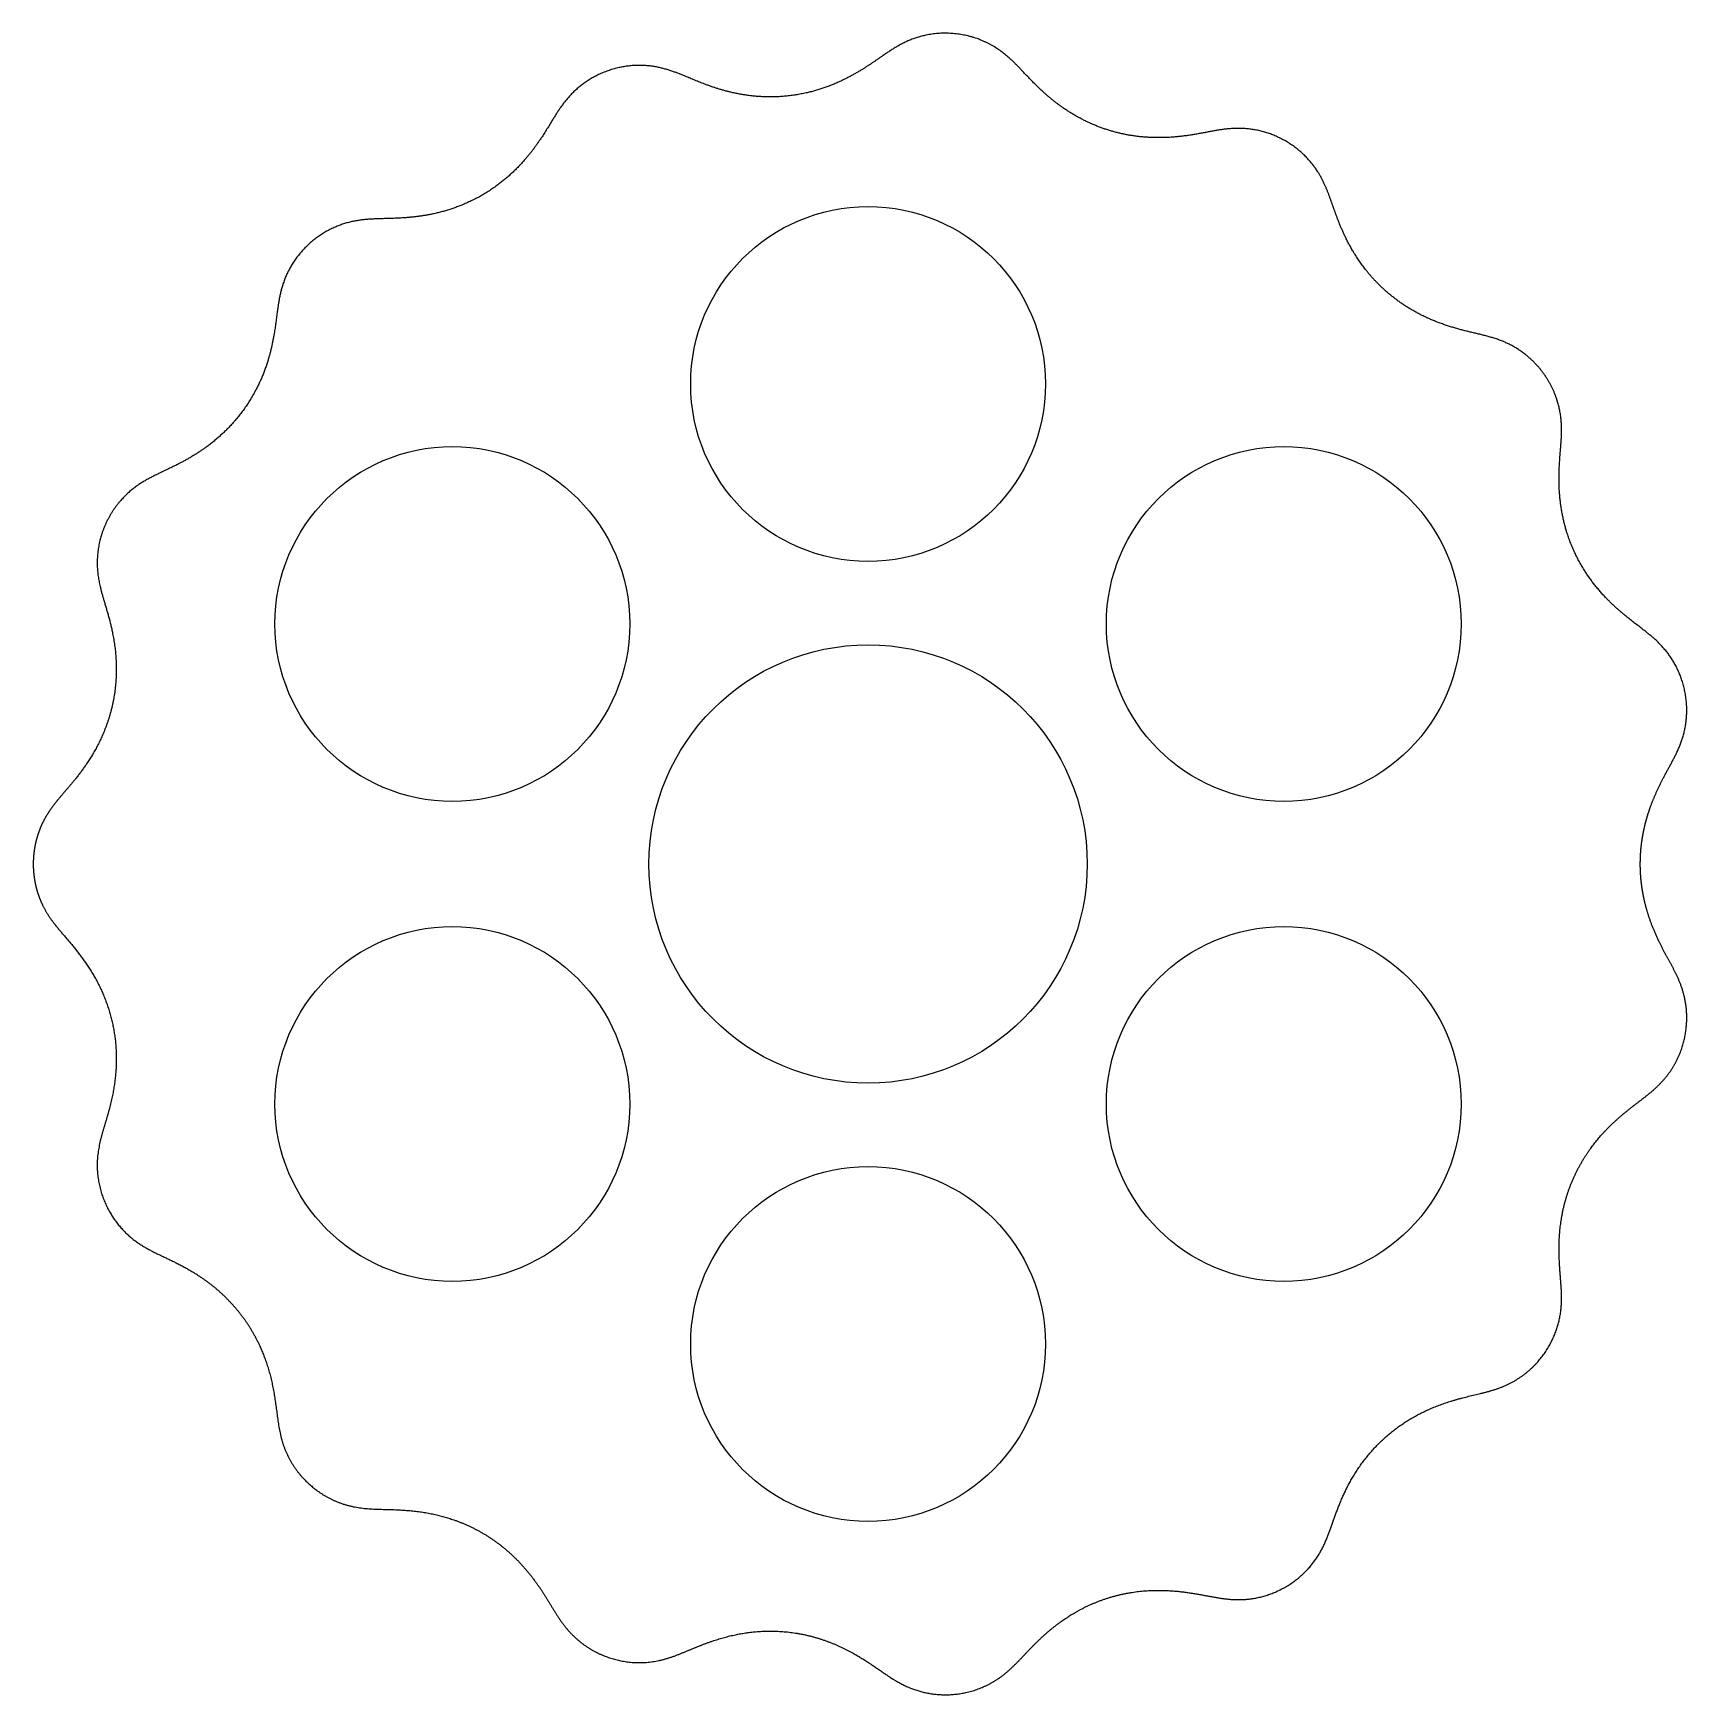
# Model space of a CAD drawing. Header units: millimetres. Extents: x -40 to 39.2, y -39.8 to 39.8.
import ezdxf

# ---------------------------------------------------------------- set-up
doc = ezdxf.new("R2010")
doc.units = ezdxf.units.MM

msp = doc.modelspace()

# ---------------------------------------------------------------- linework, layer by layer
at = {"color": 7, "linetype": 'Continuous', "lineweight": 25}
for centre, radius in [((0, 23), 8.5), ((-19.919, 11.5), 8.5), ((19.919, 11.5), 8.5), ((0, 0), 10.5), ((-19.919, -11.5), 8.5), ((19.919, -11.5), 8.5), ((0, -23), 8.5)]:
    msp.add_circle(centre, radius, dxfattribs=at)
for points, knots in [([(37, 0), (37, 0.053), (37.001, 0.134), (37.004, 0.27), (37.012, 0.433), (37.019, 0.558), (37.032, 0.711), (37.05, 0.894), (37.077, 1.109), (37.116, 1.354), (37.163, 1.596), (37.216, 1.838), (37.277, 2.078), (37.363, 2.375), (37.479, 2.727), (37.633, 3.132), (37.855, 3.634), (38.127, 4.173), (38.445, 4.749), (38.783, 5.375), (39.075, 6.103), (39.245, 6.942), (39.243, 7.866), (39.031, 8.833), (38.649, 9.665), (38.155, 10.345), (37.602, 10.875), (37.053, 11.299), (36.248, 11.905), (35.247, 12.775), (34.203, 14.069), (33.377, 15.878), (33.085, 17.531), (33.096, 18.888), (33.185, 19.923), (33.243, 20.645), (33.219, 21.438), (33.038, 22.282), (32.561, 23.352), (31.699, 24.383), (30.453, 25.149), (28.818, 25.473), (27.218, 25.905), (25.803, 26.615), (24.649, 27.535), (23.823, 28.457), (23.255, 29.28), (22.862, 30.025), (22.594, 30.651), (22.377, 31.226), (22.227, 31.656), (22.076, 32.086), (21.87, 32.593), (21.592, 33.142), (21.137, 33.772), (20.445, 34.405), (19.574, 34.908), (18.679, 35.191), (17.814, 35.279), (17.018, 35.213), (16.302, 35.076), (15.519, 34.928), (14.663, 34.815), (13.48, 34.77), (11.999, 34.949), (10.588, 35.436), (9.323, 36.197), (8.442, 36.927), (7.851, 37.508), (7.334, 38.063), (6.857, 38.559), (6.084, 39.202), (5.096, 39.672), (3.942, 39.876), (2.778, 39.752), (1.956, 39.488), (1.258, 39.111), (0.661, 38.7), (-0.191, 38.106), (-1.36, 37.418), (-2.938, 36.845), (-4.918, 36.655), (-6.56, 36.912), (-7.814, 37.344), (-8.741, 37.738), (-9.383, 38.001), (-10.119, 38.215), (-10.954, 38.304), (-11.866, 38.218), (-12.81, 37.918), (-13.61, 37.458), (-14.252, 36.892), (-14.736, 36.275), (-15.11, 35.669), (-15.64, 34.787), (-16.416, 33.684), (-17.613, 32.507), (-19.345, 31.507), (-20.963, 31.059), (-22.306, 30.938), (-23.335, 30.92), (-24.047, 30.899), (-24.823, 30.789), (-25.635, 30.516), (-26.433, 30.053), (-27.165, 29.385), (-27.695, 28.638), (-28.036, 27.871), (-28.219, 27.127), (-28.312, 26.439), (-28.434, 25.439), (-28.687, 24.137), (-29.285, 22.586), (-30.44, 20.967), (-31.725, 19.887), (-32.906, 19.218), (-33.846, 18.778), (-34.5, 18.467), (-35.175, 18.05), (-35.815, 17.47), (-36.504, 16.524), (-36.905, 15.422), (-36.992, 14.332), (-36.822, 13.342), (-36.631, 12.68), (-36.409, 11.955), (-36.201, 11.152), (-36.009, 10.024), (-35.987, 8.799), (-36.17, 7.578), (-36.556, 6.403), (-36.985, 5.499), (-37.482, 4.709), (-37.953, 4.096), (-38.35, 3.628), (-38.647, 3.283), (-38.881, 3.003), (-39.105, 2.715), (-39.311, 2.414), (-39.479, 2.123), (-39.613, 1.847), (-39.718, 1.589), (-39.788, 1.382), (-39.841, 1.202), (-39.879, 1.051), (-39.906, 0.929), (-39.929, 0.806), (-39.95, 0.684), (-39.966, 0.562), (-39.98, 0.438), (-39.99, 0.309), (-39.997, 0.174), (-39.999, 0.081), (-40, 0.027), (-40, 0)], [0.0708257, 0.0708257, 0.0708257, 0.0708257, 0.0708257, 0.0724524, 0.0732657, 0.0740791, 0.0748924, 0.0757057, 0.0773324, 0.078959, 0.0805857, 0.0822124, 0.083839, 0.0854657, 0.0870923, 0.0903457, 0.093599, 0.0968523, 0.1015365, 0.1062207, 0.1109049, 0.1155892, 0.1220934, 0.1285976, 0.13502, 0.1414423, 0.1460014, 0.1505605, 0.1551196, 0.1596787, 0.1725271, 0.1853754, 0.1984181, 0.2114608, 0.2162233, 0.2209857, 0.2257481, 0.2305106, 0.2370303, 0.24355, 0.2563038, 0.2653583, 0.2744129, 0.2871691, 0.2999254, 0.3064925, 0.3130596, 0.3196267, 0.3261938, 0.3285912, 0.3309886, 0.3357833, 0.3381806, 0.340578, 0.3453727, 0.3519376, 0.3585024, 0.3650673, 0.3716321, 0.3764268, 0.3812215, 0.3860163, 0.390811, 0.3973781, 0.4039452, 0.4170794, 0.4298357, 0.4362138, 0.442592, 0.4471192, 0.4516465, 0.4561737, 0.460701, 0.4734548, 0.4799745, 0.4864942, 0.4912567, 0.4960191, 0.5007816, 0.505544, 0.5185867, 0.5316294, 0.5444778, 0.5573261, 0.5618852, 0.5664443, 0.5710034, 0.5755625, 0.5819849, 0.5884072, 0.5949114, 0.6014157, 0.6060999, 0.6107841, 0.6154683, 0.6201525, 0.6331658, 0.6461791, 0.6591924, 0.6722057, 0.6768899, 0.6815741, 0.6862583, 0.6909425, 0.6974467, 0.703951, 0.7103733, 0.7167957, 0.7213548, 0.7259139, 0.730473, 0.735032, 0.7478804, 0.7607288, 0.7737715, 0.7868142, 0.7915766, 0.7963391, 0.8011015, 0.8058639, 0.8123837, 0.8189034, 0.8316572, 0.8361844, 0.8407117, 0.845239, 0.8497662, 0.8561444, 0.8625225, 0.8752788, 0.8818459, 0.888413, 0.8949801, 0.9015472, 0.9063419, 0.9087393, 0.9111366, 0.913534, 0.9159314, 0.9183287, 0.9207261, 0.9223673, 0.9240085, 0.9256497, 0.9264703, 0.9272909, 0.9281115, 0.9289321, 0.9297527, 0.9305733, 0.931394, 0.9322146, 0.9330352, 0.9338558, 0.9338558, 0.9338558, 0.9338558, 0.9338558]), ([(-40, 0), (-40, -0.027), (-39.999, -0.081), (-39.997, -0.176), (-39.99, -0.311), (-39.98, -0.438), (-39.966, -0.561), (-39.945, -0.714), (-39.913, -0.899), (-39.866, -1.112), (-39.798, -1.352), (-39.718, -1.589), (-39.578, -1.931), (-39.353, -2.367), (-39.004, -2.868), (-38.528, -3.421), (-38.009, -4.024), (-37.482, -4.709), (-36.985, -5.499), (-36.556, -6.403), (-36.246, -7.348), (-36.059, -8.316), (-35.996, -9.294), (-36.049, -10.263), (-36.23, -11.323), (-36.548, -12.45), (-36.927, -13.567), (-36.981, -14.757), (-36.76, -15.818), (-36.361, -16.722), (-35.815, -17.469), (-35.176, -18.05), (-34.5, -18.467), (-33.846, -18.777), (-33.13, -19.114), (-32.373, -19.519), (-31.393, -20.166), (-30.476, -21.005), (-29.715, -21.983), (-29.132, -23.068), (-28.776, -23.98), (-28.503, -25.027), (-28.327, -26.194), (-28.224, -27.377), (-27.796, -28.497), (-27.165, -29.384), (-26.433, -30.053), (-25.481, -30.606), (-24.299, -30.933), (-23.085, -30.909), (-21.882, -30.965), (-20.793, -31.135), (-19.839, -31.403), (-18.695, -31.881), (-17.645, -32.549), (-16.723, -33.382), (-15.875, -34.432), (-15.225, -35.447), (-14.64, -36.51), (-13.765, -37.37), (-12.81, -37.918), (-11.865, -38.218), (-10.781, -38.321), (-9.597, -38.131), (-8.521, -37.629), (-7.423, -37.198), (-6.379, -36.911), (-5.412, -36.763), (-4.181, -36.725), (-2.953, -36.895), (-1.768, -37.271), (-0.717, -37.796), (0.012, -38.248), (0.661, -38.7), (1.257, -39.111), (1.956, -39.488), (2.778, -39.751), (3.699, -39.851), (4.682, -39.744), (5.71, -39.405), (6.714, -38.763), (7.491, -37.876), (8.309, -37.038), (9.136, -36.351), (9.949, -35.82), (11.052, -35.276), (12.241, -34.92), (13.48, -34.77), (14.662, -34.815), (15.519, -34.928), (16.302, -35.076), (17.018, -35.213), (17.814, -35.279), (18.679, -35.191), (19.573, -34.908), (20.445, -34.405), (21.137, -33.772), (21.646, -33.067), (21.986, -32.344), (22.226, -31.656), (22.489, -30.904), (22.819, -30.105), (23.255, -29.28), (23.823, -28.457), (24.486, -27.716), (25.231, -27.07), (26.047, -26.527), (26.913, -26.088), (27.921, -25.715), (29.056, -25.426), (30.213, -25.196), (31.271, -24.648), (32.079, -23.926), (32.662, -23.128), (33.036, -22.282), (33.22, -21.438), (33.243, -20.645), (33.185, -19.923), (33.118, -19.135), (33.091, -18.277), (33.161, -17.104), (33.428, -15.89), (33.895, -14.742), (34.544, -13.695), (35.155, -12.931), (35.925, -12.171), (36.848, -11.435), (37.821, -10.754), (38.578, -9.824), (39.019, -8.856), (39.229, -7.94), (39.248, -7.104), (39.138, -6.379), (38.942, -5.757), (38.707, -5.235), (38.45, -4.761), (38.206, -4.316), (37.933, -3.796), (37.65, -3.192), (37.433, -2.62), (37.276, -2.086), (37.187, -1.708), (37.142, -1.49), (37.1, -1.254), (37.062, -1.001), (37.036, -0.763), (37.018, -0.547), (37.008, -0.366), (37.002, -0.21), (37, -0.095), (37, -0.031), (37, 0)], [0.0661443, 0.0661443, 0.0661443, 0.0661443, 0.0661443, 0.0669649, 0.0677855, 0.0686061, 0.0694267, 0.0702473, 0.0710679, 0.0727091, 0.0743503, 0.0759915, 0.0776327, 0.079274, 0.0840687, 0.0888634, 0.0936581, 0.0984528, 0.1050199, 0.111587, 0.1181541, 0.1247212, 0.1310994, 0.1374775, 0.1438557, 0.1502338, 0.1592883, 0.1683429, 0.1747198, 0.1810967, 0.1876164, 0.1941361, 0.1988985, 0.203661, 0.2084234, 0.2131858, 0.2197072, 0.2262285, 0.2392712, 0.2456954, 0.2521196, 0.2585438, 0.264968, 0.2740861, 0.2832043, 0.2896267, 0.2960491, 0.3025533, 0.3090575, 0.3184259, 0.3277943, 0.334301, 0.3408076, 0.3473143, 0.3538209, 0.3668342, 0.3733408, 0.3798475, 0.3892159, 0.3985843, 0.4050886, 0.4115928, 0.4180151, 0.4244375, 0.4335557, 0.4426739, 0.449098, 0.4555222, 0.4619464, 0.4683706, 0.4814133, 0.4879346, 0.494456, 0.4992184, 0.5039809, 0.5087433, 0.5135058, 0.5200255, 0.5265452, 0.5329221, 0.539299, 0.5483535, 0.557408, 0.5637862, 0.5701643, 0.5765425, 0.5829206, 0.5960548, 0.6026219, 0.609189, 0.6139837, 0.6187784, 0.6235732, 0.6283679, 0.6349327, 0.6414976, 0.6480624, 0.6546273, 0.659422, 0.6642167, 0.6690114, 0.6738061, 0.6803732, 0.6869403, 0.6935074, 0.7000745, 0.7064527, 0.7128308, 0.719209, 0.7255871, 0.7346416, 0.7436962, 0.7500731, 0.75645, 0.7629697, 0.7694894, 0.7742518, 0.7790143, 0.7837767, 0.7885392, 0.7950605, 0.8015818, 0.8146245, 0.8210487, 0.8274729, 0.8338971, 0.8403213, 0.8494395, 0.8585576, 0.86498, 0.8714024, 0.8772489, 0.8830955, 0.8868517, 0.8906079, 0.8943641, 0.8981202, 0.9010435, 0.9039668, 0.9098133, 0.9156599, 0.9171215, 0.9185832, 0.9200448, 0.9215064, 0.9234234, 0.9253403, 0.9262988, 0.9272573, 0.9282158, 0.9291743, 0.9291743, 0.9291743, 0.9291743, 0.9291743])]:
    msp.add_open_spline(points, degree=4, knots=knots, dxfattribs=at)

doc.saveas('drawing.dxf')
